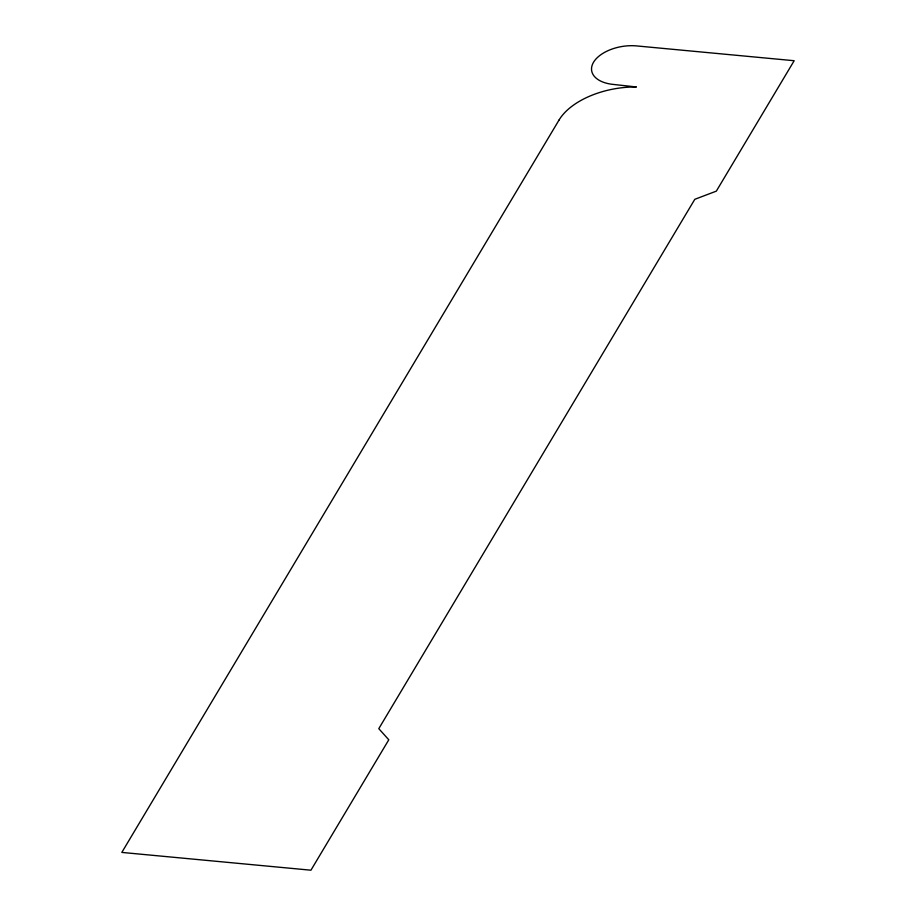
<?xml version="1.0" encoding="UTF-8"?>
<svg xmlns="http://www.w3.org/2000/svg" width="916" height="916" viewBox="0 0 916 916"><rect width="100%" height="100%" fill="white"/><g stroke="black" fill="none" stroke-linecap="round" stroke-linejoin="round"><path stroke-width="1.37" d="M559.035 120.042L121.828 852.418L310.936 870.2L388.796 739.785L378.789 728.667L694.809 199.299L716.323 191.146L794.172 60.719L636.574 45.915A33.869 18.938 -9.5 0 0 593.557 62.219A33.869 18.938 -9.5 0 0 613.571 84.455L636.391 86.974A67.738 37.877 -9.5 0 0 559.035 120.042"/></g></svg>
